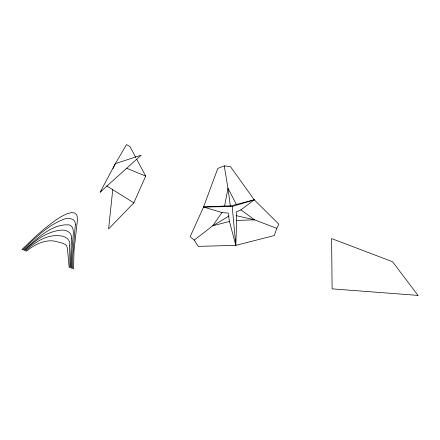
<?xml version="1.0" encoding="UTF-8"?>
<svg xmlns="http://www.w3.org/2000/svg" width="440" height="440" viewBox="0 0 440 440"><rect width="100%" height="100%" fill="white"/><g stroke="black" fill="none" stroke-linecap="round" stroke-linejoin="round"><path stroke-width="0.66" d="M235.818 245.377L236.687 220.418L236.269 211.943L240.955 209.864L254.254 199.821L278.845 224.174L276.793 228.365L274.236 235.565L235.818 245.377L198.198 246.362L194.216 240.086L190.135 236.77L203.566 207.02L217.795 168.438L224.257 165.88L230.472 166.639L254.254 199.821L232.205 206.514L203.566 207.02L221.964 212.559L228.184 213.092L229.433 221.447L235.818 245.377L232.205 206.514M112.772 189.371L108.603 228.971L133.848 202.84L145.701 176.072L136.703 159.236M203.566 207.02L224.604 206.041L227.975 188.21L224.257 165.88M113.08 168.548L115.341 163.625L126.544 144.606L129.96 146.608L135.74 157.432M100.183 192.154L115.341 163.625L141.136 155.21L100.183 192.154L101.398 190.537M221.964 212.559L212.762 225.786L194.216 240.086M229.136 215.963L212.762 225.786L229.433 221.447M254.254 199.821L231.127 205.821L224.604 206.041M236.687 220.418L254.573 219.846L276.793 228.365M236.093 215.617L254.573 219.846L240.955 209.864M126.726 168.295L145.701 176.072M106.612 185.884L133.848 202.84M236.341 204.375L227.975 188.21L230.395 206.454M71.5 238.618L70.851 254.848A226.54 216.056 5.2 0 0 70.895 267.85L71.781 268.18C71.313 257.791 72.127 247.407 73.106 237.066C73.255 233.019 74.371 226.908 69.652 224.978C51.673 223.135 36.361 239.492 23.766 250.146L24.651 250.476C34.524 241.12 46.14 231.831 60.115 230.247C65.478 229.279 72.474 232.15 71.5 238.618M69.636 245.867L70.01 267.514L69.13 267.185L67.436 248.314L66.616 245.713L65.461 244.585L62.304 243.128L54.082 240.999A25.894 24.701 5.2 0 0 47.905 240.977C39.853 241.901 32.643 246.174 26.422 251.141L25.537 250.806C34.799 242.341 46.767 234.174 59.95 235.823C65.434 235.989 70.972 239.751 69.636 245.867M75.35 224.571L72.71 256.295L72.666 268.516L73.552 268.846L73.981 250.723L77.446 219.978L77.143 216.079L76.599 214.676L74.531 212.927L71.181 212.641L66.776 213.851L61.375 216.502L55.061 220.539L44.017 229.075L35.706 236.346L22 249.48L22.886 249.81C34.815 238.381 46.97 226.132 62.508 219.742C67.023 217.536 75.812 217.646 75.35 224.571M418 295.394L332.101 288.855L331.617 238.573L392.497 261.701L418 295.394"/></g></svg>
